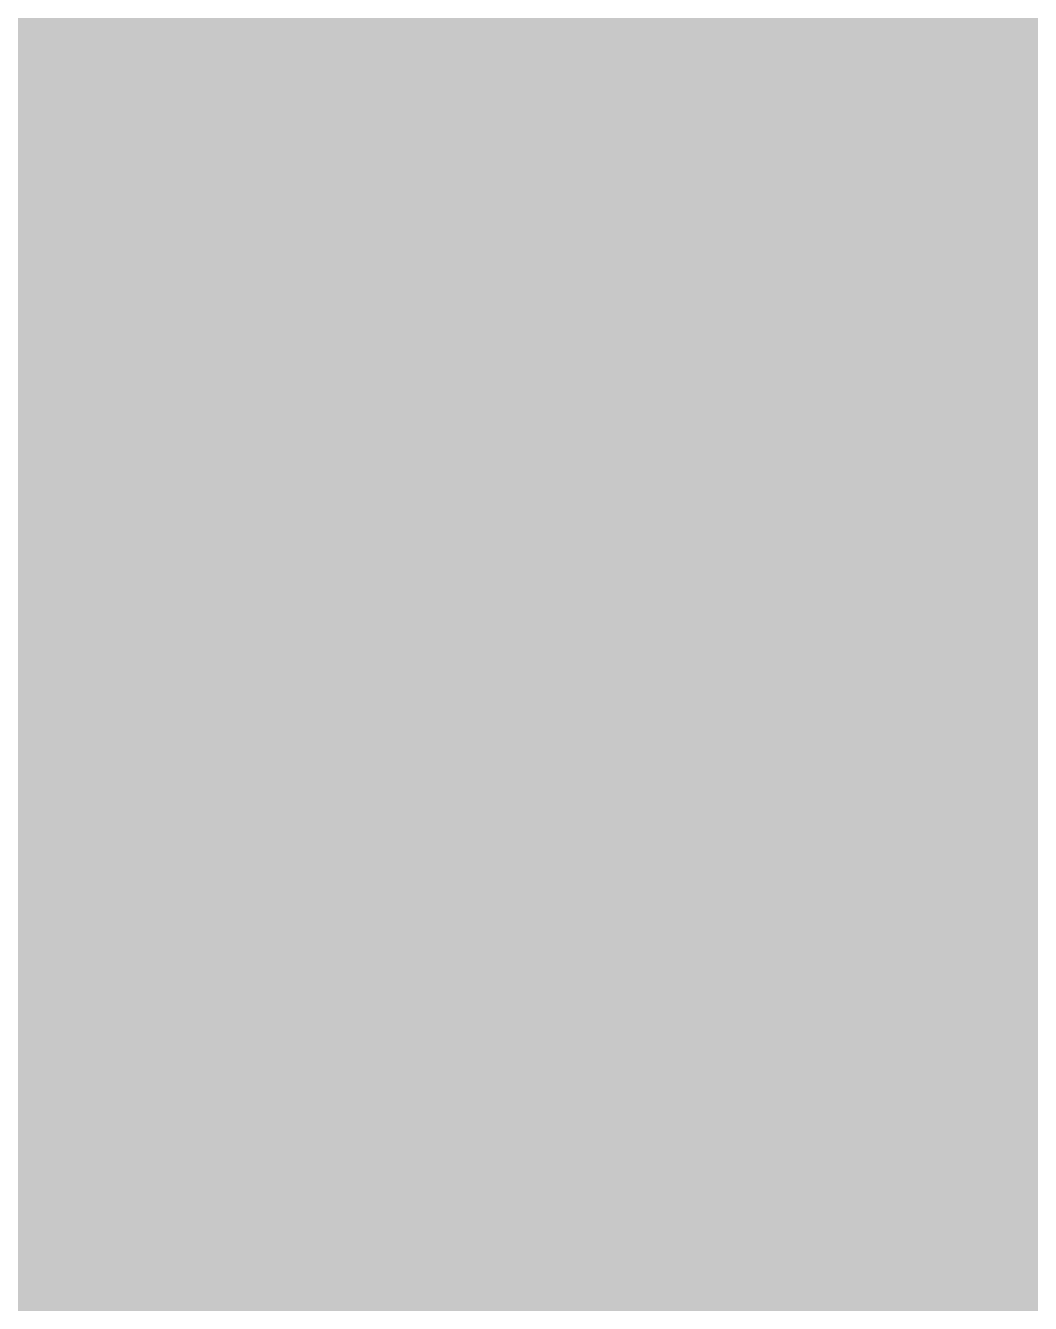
# Model space of a CAD drawing. Header units: inches. Extents: x 22 to 371, y 55 to 284.
# Drawn here: x 52.775 to 53.177, y 177.189 to 177.7 of the extents above; entities that cross this region are included whole.
import ezdxf

# ---------------------------------------------------------------- set-up
doc = ezdxf.new("R2010")
doc.units = ezdxf.units.IN
for name, color, linetype in [('Bottom Layer', 5, 'Continuous'), ('Bottom Solder', 6, 'Continuous'), ('Drill Drawing', 1, 'Continuous'), ('Layer 1', 16, 'Continuous'), ('Layer 2', 76, 'Continuous'), ('Top Layer', 1, 'Continuous'), ('Top Overlay', 2, 'Continuous'), ('Top Paste', 8, 'Continuous'), ('Top Solder', 216, 'Continuous'), ('Via Holes', 16, 'Continuous')]:
    doc.layers.add(name, color=color, linetype=linetype)

# ---------------------------------------------------------------- blocks, each defined once
blk = doc.blocks.new('SOT_23_367')
at = {"layer": 'Top Layer'}
blk.add_hatch(color=1, dxfattribs=at).paths.add_polyline_path([(0.53998, -0.54), (1.35998, -0.54), (1.35998, -1.46), (0.53998, -1.46)])
at = {"layer": 'Top Paste'}
blk.add_hatch(color=8, dxfattribs=at).paths.add_polyline_path([(0.53998, -0.54), (1.35998, -0.54), (1.35998, -1.46), (0.53998, -1.46)])
at = {"layer": 'Top Solder'}
blk.add_hatch(color=216, dxfattribs=at).paths.add_polyline_path([(0.43838, -0.4384), (1.46158, -0.4384), (1.46158, -1.5616), (0.43838, -1.5616)])
at = {"layer": 'Top Overlay'}
blk.add_lwpolyline([(-0.33018, -0.7874, 0.127, 0.127, 0), (0.33022, -0.7874, 0.127, 0.127, 0)], format="xyseb", dxfattribs=at)
blk.add_lwpolyline([(0.29847, -0.7874, 0.0635, 0.0635, 1), (0.36197, -0.7874, 0.0635, 0.0635, 1)], format="xyseb", close=True, dxfattribs=at)

msp = doc.modelspace()

# ---------------------------------------------------------------- hatches: boundary and pattern name
at = {"layer": 'Bottom Layer'}
h = msp.add_hatch(color=5, dxfattribs=at)
edge = h.paths.add_edge_path()
edge.add_arc((52.87047, 177.28392), 0.3, 0, 360)
at = {"layer": 'Bottom Solder'}
h = msp.add_hatch(color=6, dxfattribs=at)
edge = h.paths.add_edge_path()
edge.add_arc((52.87047, 177.28392), 0.4016, 0, 360)
at = {"layer": 'Layer 1'}
h = msp.add_hatch(color=16, dxfattribs=at)
edge = h.paths.add_edge_path()
edge.add_arc((52.87047, 177.28392), 0.3, 0, 360)
at = {"layer": 'Layer 2'}
h = msp.add_hatch(color=76, dxfattribs=at)
edge = h.paths.add_edge_path()
edge.add_arc((52.87047, 177.28392), 0.3, 0, 360)
at = {"layer": 'Top Layer'}
h = msp.add_hatch(color=1, dxfattribs=at)
edge = h.paths.add_edge_path()
edge.add_arc((52.87047, 177.28392), 0.3, 0, 360)
at = {"layer": 'Top Solder'}
h = msp.add_hatch(color=216, dxfattribs=at)
edge = h.paths.add_edge_path()
edge.add_arc((52.87047, 177.28392), 0.4016, 0, 360)
at = {"layer": 'Via Holes'}
h = msp.add_hatch(color=7, dxfattribs=at)
edge = h.paths.add_edge_path()
edge.add_arc((52.87047, 177.28392), 0.15, 0, 360)

# ---------------------------------------------------------------- linework, layer by layer
at = {"layer": 'Bottom Layer'}
for points in [[(52.87047, 177.28392, 0.1778, 0.1778, 0), (52.97462, 177.28392, 0.1778, 0.1778, 0)], [(52.97462, 177.28392, 0.1778, 0.1778, 0), (53.18572, 177.07282, 0.1778, 0.1778, 0)]]:
    msp.add_lwpolyline(points, format="xyseb", dxfattribs=at)
for points in [[(52.82602, 177.28392, 0.0889, 0.0889, 1), (52.91492, 177.28392, 0.0889, 0.0889, 1)], [(52.93017, 177.28392, 0.0889, 0.0889, 1), (53.01907, 177.28392, 0.0889, 0.0889, 1)], [(52.93017, 177.28392, 0.0889, 0.0889, 1), (53.01907, 177.28392, 0.0889, 0.0889, 1)]]:
    msp.add_lwpolyline(points, format="xyseb", close=True, dxfattribs=at)
at = {"layer": 'Drill Drawing'}
for points in [[(52.61647, 177.53792, 0.0508, 0.0508, 0), (52.87047, 177.41092, 0.0508, 0.0508, 0)], [(52.87047, 177.41092, 0.0508, 0.0508, 0), (53.12447, 177.53792, 0.0508, 0.0508, 0)], [(52.99747, 177.28392, 0.0508, 0.0508, 0), (53.12447, 177.53792, 0.0508, 0.0508, 0)], [(52.99747, 177.28392, 0.0508, 0.0508, 0), (53.12447, 177.02992, 0.0508, 0.0508, 0)]]:
    msp.add_lwpolyline(points, format="xyseb", dxfattribs=at)
for points in [[(53.11177, 177.53792, 0.0254, 0.0254, 1), (53.13717, 177.53792, 0.0254, 0.0254, 1)], [(53.11177, 177.53792, 0.0254, 0.0254, 1), (53.13717, 177.53792, 0.0254, 0.0254, 1)], [(52.85777, 177.41092, 0.0254, 0.0254, 1), (52.88317, 177.41092, 0.0254, 0.0254, 1)], [(52.85777, 177.41092, 0.0254, 0.0254, 1), (52.88317, 177.41092, 0.0254, 0.0254, 1)], [(52.98477, 177.28392, 0.0254, 0.0254, 1), (53.01017, 177.28392, 0.0254, 0.0254, 1)], [(52.98477, 177.28392, 0.0254, 0.0254, 1), (53.01017, 177.28392, 0.0254, 0.0254, 1)]]:
    msp.add_lwpolyline(points, format="xyseb", close=True, dxfattribs=at)
at = {"layer": 'Top Layer'}
for points in [[(52.9021, 177.48908, 0.1778, 0.1778, 0), (53.2232, 177.81018, 0.1778, 0.1778, 0)], [(52.9021, 177.31555, 0.1778, 0.1778, 0), (52.9021, 177.48908, 0.1778, 0.1778, 0)], [(52.87047, 177.28392, 0.1778, 0.1778, 0), (52.9021, 177.31555, 0.1778, 0.1778, 0)]]:
    msp.add_lwpolyline(points, format="xyseb", dxfattribs=at)
for points in [[(52.85765, 177.48908, 0.0889, 0.0889, 1), (52.94655, 177.48908, 0.0889, 0.0889, 1)], [(52.85765, 177.48908, 0.0889, 0.0889, 1), (52.94655, 177.48908, 0.0889, 0.0889, 1)], [(52.85765, 177.31555, 0.0889, 0.0889, 1), (52.94655, 177.31555, 0.0889, 0.0889, 1)], [(52.85765, 177.31555, 0.0889, 0.0889, 1), (52.94655, 177.31555, 0.0889, 0.0889, 1)], [(52.82602, 177.28392, 0.0889, 0.0889, 1), (52.91492, 177.28392, 0.0889, 0.0889, 1)]]:
    msp.add_lwpolyline(points, format="xyseb", close=True, dxfattribs=at)

# ---------------------------------------------------------------- block references
at = {"rotation": 90}
msp.add_blockref('SOT_23_367', (52.2732, 176.8602), dxfattribs=at)

doc.saveas('drawing.dxf')
